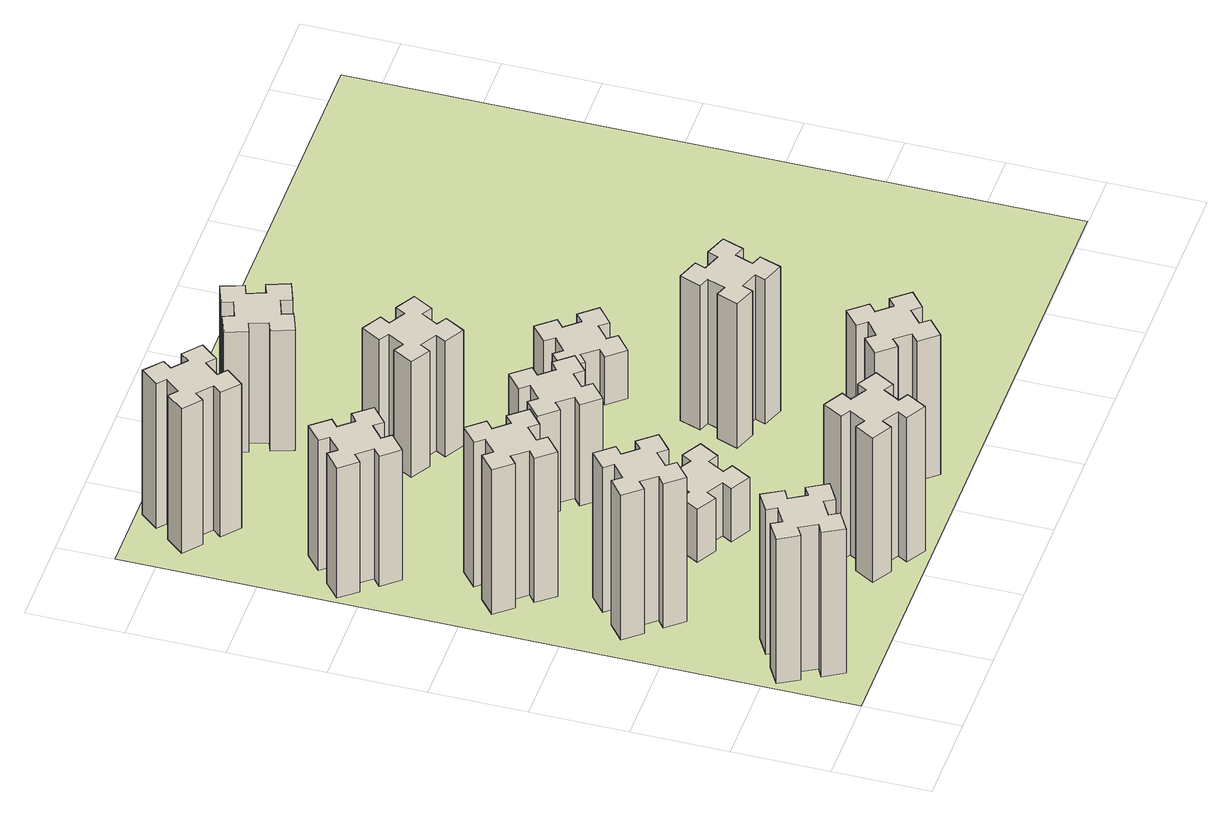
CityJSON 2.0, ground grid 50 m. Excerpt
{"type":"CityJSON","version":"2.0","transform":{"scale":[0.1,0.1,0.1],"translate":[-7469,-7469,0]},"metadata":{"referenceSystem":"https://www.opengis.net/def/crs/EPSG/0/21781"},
"CityObjects":{
"building1":{"type":"Building","attributes":{"class":"1000","function":"1000","usage":"1000","yearOfConstruction":2016,"roofType":"1000","measuredHeight":90,"storeysAboveGround":30,"storeysBelowGround":0},"geometry":[{"type":"Solid","lod":"1","boundaries":[[[[0,1,2,3,4,5,6,7,8,9,10,11,12,13,14,15,16,17,18,19]],[[17,16,20,21]],[[16,15,22,20]],[[15,14,23,22]],[[14,13,24,23]],[[13,12,25,24]],[[12,11,26,25]],[[11,10,27,26]],[[10,9,28,27]],[[9,8,29,28]],[[8,7,30,29]],[[7,6,31,30]],[[6,5,32,31]],[[5,4,33,32]],[[4,3,34,33]],[[3,2,35,34]],[[2,1,36,35]],[[1,0,37,36]],[[0,19,38,37]],[[19,18,39,38]],[[18,17,21,39]],[[24,25,26,27,28,29,30,31,32,33,34,35,36,37,38,39,21,20,22,23]]]]}]},
"building2":{"type":"Building","attributes":{"class":"1000","function":"1000","usage":"1000","yearOfConstruction":2016,"roofType":"1000","measuredHeight":90,"storeysAboveGround":30,"storeysBelowGround":0},"geometry":[{"type":"Solid","lod":"1","boundaries":[[[[40,41,42,43,44,45,46,47,48,49,50,51,52,53,54,55,56,57,58,59]],[[57,56,60,61]],[[56,55,62,60]],[[55,54,63,62]],[[54,53,64,63]],[[53,52,65,64]],[[52,51,66,65]],[[51,50,67,66]],[[50,49,68,67]],[[49,48,69,68]],[[48,47,70,69]],[[47,46,71,70]],[[46,45,72,71]],[[45,44,73,72]],[[44,43,74,73]],[[43,42,75,74]],[[42,41,76,75]],[[41,40,77,76]],[[40,59,78,77]],[[59,58,79,78]],[[58,57,61,79]],[[64,65,66,67,68,69,70,71,72,73,74,75,76,77,78,79,61,60,62,63]]]]}]},
"building3":{"type":"Building","attributes":{"class":"1000","function":"1000","usage":"1000","yearOfConstruction":2016,"roofType":"1000","measuredHeight":90,"storeysAboveGround":30,"storeysBelowGround":0},"geometry":[{"type":"Solid","lod":"1","boundaries":[[[[80,81,82,83,84,85,86,87,88,89,90,91,92,93,94,95,96,97,98,99]],[[97,96,100,101]],[[96,95,102,100]],[[95,94,103,102]],[[94,93,104,103]],[[93,92,105,104]],[[92,91,106,105]],[[91,90,107,106]],[[90,89,108,107]],[[89,88,109,108]],[[88,87,110,109]],[[87,86,111,110]],[[86,85,112,111]],[[85,84,113,112]],[[84,83,114,113]],[[83,82,115,114]],[[82,81,116,115]],[[81,80,117,116]],[[80,99,118,117]],[[99,98,119,118]],[[98,97,101,119]],[[104,105,106,107,108,109,110,111,112,113,114,115,116,117,118,119,101,100,102,103]]]]}]},
"building4":{"type":"Building","attributes":{"class":"1000","function":"1000","usage":"1000","yearOfConstruction":2016,"roofType":"1000","measuredHeight":81,"storeysAboveGround":30,"storeysBelowGround":0},"geometry":[{"type":"Solid","lod":"1","boundaries":[[[[120,121,122,123,124,125,126,127,128,129,130,131,132,133,134,135,136,137,138,139]],[[137,136,140,141]],[[136,135,142,140]],[[135,134,143,142]],[[134,133,144,143]],[[133,132,145,144]],[[132,131,146,145]],[[131,130,147,146]],[[130,129,148,147]],[[129,128,149,148]],[[128,127,150,149]],[[127,126,151,150]],[[126,125,152,151]],[[125,124,153,152]],[[124,123,154,153]],[[123,122,155,154]],[[122,121,156,155]],[[121,120,157,156]],[[120,139,158,157]],[[139,138,159,158]],[[138,137,141,159]],[[144,145,146,147,148,149,150,151,152,153,154,155,156,157,158,159,141,140,142,143]]]]}]},
"building5":{"type":"Building","attributes":{"class":"1000","function":"1000","usage":"1000","yearOfConstruction":2016,"roofType":"1000","measuredHeight":90,"storeysAboveGround":30,"storeysBelowGround":0},"geometry":[{"type":"Solid","lod":"1","boundaries":[[[[160,161,162,163,164,165,166,167,168,169,170,171,172,173,174,175,176,177,178,179]],[[177,176,180,181]],[[176,175,182,180]],[[175,174,183,182]],[[174,173,184,183]],[[173,172,185,184]],[[172,171,186,185]],[[171,170,187,186]],[[170,169,188,187]],[[169,168,189,188]],[[168,167,190,189]],[[167,166,191,190]],[[166,165,192,191]],[[165,164,193,192]],[[164,163,194,193]],[[163,162,195,194]],[[162,161,196,195]],[[161,160,197,196]],[[160,179,198,197]],[[179,178,199,198]],[[178,177,181,199]],[[184,185,186,187,188,189,190,191,192,193,194,195,196,197,198,199,181,180,182,183]]]]}]},
"building6":{"type":"Building","attributes":{"class":"1000","function":"1000","usage":"1000","yearOfConstruction":2016,"roofType":"1000","measuredHeight":33,"storeysAboveGround":30,"storeysBelowGround":0},"geometry":[{"type":"Solid","lod":"1","boundaries":[[[[200,201,202,203,204,205,206,207,208,209,210,211,212,213,214,215,216,217,218,219]],[[217,216,220,221]],[[216,215,222,220]],[[215,214,223,222]],[[214,213,224,223]],[[213,212,225,224]],[[212,211,226,225]],[[211,210,227,226]],[[210,209,228,227]],[[209,208,229,228]],[[208,207,230,229]],[[207,206,231,230]],[[206,205,232,231]],[[205,204,233,232]],[[204,203,234,233]],[[203,202,235,234]],[[202,201,236,235]],[[201,200,237,236]],[[200,219,238,237]],[[219,218,239,238]],[[218,217,221,239]],[[224,225,226,227,228,229,230,231,232,233,234,235,236,237,238,239,221,220,222,223]]]]}]},
"building7":{"type":"Building","attributes":{"class":"1000","function":"1000","usage":"1000","yearOfConstruction":2016,"roofType":"1000","measuredHeight":90,"storeysAboveGround":30,"storeysBelowGround":0},"geometry":[{"type":"Solid","lod":"1","boundaries":[[[[240,241,242,243,244,245,246,247,248,249,250,251,252,253,254,255,256,257,258,259]],[[257,256,260,261]],[[256,255,262,260]],[[255,254,263,262]],[[254,253,264,263]],[[253,252,265,264]],[[252,251,266,265]],[[251,250,267,266]],[[250,249,268,267]],[[249,248,269,268]],[[248,247,270,269]],[[247,246,271,270]],[[246,245,272,271]],[[245,244,273,272]],[[244,243,274,273]],[[243,242,275,274]],[[242,241,276,275]],[[241,240,277,276]],[[240,259,278,277]],[[259,258,279,278]],[[258,257,261,279]],[[264,265,266,267,268,269,270,271,272,273,274,275,276,277,278,279,261,260,262,263]]]]}]},
"building8":{"type":"Building","attributes":{"class":"1000","function":"1000","usage":"1000","yearOfConstruction":2016,"roofType":"1000","measuredHeight":63,"storeysAboveGround":30,"storeysBelowGround":0},"geometry":[{"type":"Solid","lod":"1","boundaries":[[[[280,281,282,283,284,285,286,287,288,289,290,291,292,293,294,295,296,297,298,299]],[[297,296,300,301]],[[296,295,302,300]],[[295,294,303,302]],[[294,293,304,303]],[[293,292,305,304]],[[292,291,306,305]],[[291,290,307,306]],[[290,289,308,307]],[[289,288,309,308]],[[288,287,310,309]],[[287,286,311,310]],[[286,285,312,311]],[[285,284,313,312]],[[284,283,314,313]],[[283,282,315,314]],[[282,281,316,315]],[[281,280,317,316]],[[280,299,318,317]],[[299,298,319,318]],[[298,297,301,319]],[[304,305,306,307,308,309,310,311,312,313,314,315,316,317,318,319,301,300,302,303]]]]}]},
"building9":{"type":"Building","attributes":{"class":"1000","function":"1000","usage":"1000","yearOfConstruction":2016,"roofType":"1000","measuredHeight":87,"storeysAboveGround":30,"storeysBelowGround":0},"geometry":[{"type":"Solid","lod":"1","boundaries":[[[[320,321,322,323,324,325,326,327,328,329,330,331,332,333,334,335,336,337,338,339]],[[337,336,340,341]],[[336,335,342,340]],[[335,334,343,342]],[[334,333,344,343]],[[333,332,345,344]],[[332,331,346,345]],[[331,330,347,346]],[[330,329,348,347]],[[329,328,349,348]],[[328,327,350,349]],[[327,326,351,350]],[[326,325,352,351]],[[325,324,353,352]],[[324,323,354,353]],[[323,322,355,354]],[[322,321,356,355]],[[321,320,357,356]],[[320,339,358,357]],[[339,338,359,358]],[[338,337,341,359]],[[344,345,346,347,348,349,350,351,352,353,354,355,356,357,358,359,341,340,342,343]]]]}]},
"building10":{"type":"Building","attributes":{"class":"1000","function":"1000","usage":"1000","yearOfConstruction":2016,"roofType":"1000","measuredHeight":72,"storeysAboveGround":30,"storeysBelowGround":0},"geometry":[{"type":"Solid","lod":"1","boundaries":[[[[360,361,362,363,364,365,366,367,368,369,370,371,372,373,374,375,376,377,378,379]],[[377,376,380,381]],[[376,375,382,380]],[[375,374,383,382]],[[374,373,384,383]],[[373,372,385,384]],[[372,371,386,385]],[[371,370,387,386]],[[370,369,388,387]],[[369,368,389,388]],[[368,367,390,389]],[[367,366,391,390]],[[366,365,392,391]],[[365,364,393,392]],[[364,363,394,393]],[[363,362,395,394]],[[362,361,396,395]],[[361,360,397,396]],[[360,379,398,397]],[[379,378,399,398]],[[378,377,381,399]],[[384,385,386,387,388,389,390,391,392,393,394,395,396,397,398,399,381,380,382,383]]]]}]},
"building11":{"type":"Building","attributes":{"class":"1000","function":"1000","usage":"1000","yearOfConstruction":2016,"roofType":"1000","measuredHeight":75,"storeysAboveGround":30,"storeysBelowGround":0},"geometry":[{"type":"Solid","lod":"1","boundaries":[[[[400,401,402,403,404,405,406,407,408,409,410,411,412,413,414,415,416,417,418,419]],[[417,416,420,421]],[[416,415,422,420]],[[415,414,423,422]],[[414,413,424,423]],[[413,412,425,424]],[[412,411,426,425]],[[411,410,427,426]],[[410,409,428,427]],[[409,408,429,428]],[[408,407,430,429]],[[407,406,431,430]],[[406,405,432,431]],[[405,404,433,432]],[[404,403,434,433]],[[403,402,435,434]],[[402,401,436,435]],[[401,400,437,436]],[[400,419,438,437]],[[419,418,439,438]],[[418,417,421,439]],[[424,425,426,427,428,429,430,431,432,433,434,435,436,437,438,439,421,420,422,423]]]]}]},
"building12":{"type":"Building","attributes":{"class":"1000","function":"1000","usage":"1000","yearOfConstruction":2016,"roofType":"1000","measuredHeight":90,"storeysAboveGround":30,"storeysBelowGround":0},"geometry":[{"type":"Solid","lod":"1","boundaries":[[[[440,441,442,443,444,445,446,447,448,449,450,451,452,453,454,455,456,457,458,459]],[[457,456,460,461]],[[456,455,462,460]],[[455,454,463,462]],[[454,453,464,463]],[[453,452,465,464]],[[452,451,466,465]],[[451,450,467,466]],[[450,449,468,467]],[[449,448,469,468]],[[448,447,470,469]],[[447,446,471,470]],[[446,445,472,471]],[[445,444,473,472]],[[444,443,474,473]],[[443,442,475,474]],[[442,441,476,475]],[[441,440,477,476]],[[440,459,478,477]],[[459,458,479,478]],[[458,457,461,479]],[[464,465,466,467,468,469,470,471,472,473,474,475,476,477,478,479,461,460,462,463]]]]}]},
"building13":{"type":"Building","attributes":{"class":"1000","function":"1000","usage":"1000","yearOfConstruction":2016,"roofType":"1000","measuredHeight":30,"storeysAboveGround":30,"storeysBelowGround":0},"geometry":[{"type":"Solid","lod":"1","boundaries":[[[[480,481,482,483,484,485,486,487,488,489,490,491,492,493,494,495,496,497,498,499]],[[497,496,500,501]],[[496,495,502,500]],[[495,494,503,502]],[[494,493,504,503]],[[493,492,505,504]],[[492,491,506,505]],[[491,490,507,506]],[[490,489,508,507]],[[489,488,509,508]],[[488,487,510,509]],[[487,486,511,510]],[[486,485,512,511]],[[485,484,513,512]],[[484,483,514,513]],[[483,482,515,514]],[[482,481,516,515]],[[481,480,517,516]],[[480,499,518,517]],[[499,498,519,518]],[[498,497,501,519]],[[504,505,506,507,508,509,510,511,512,513,514,515,516,517,518,519,501,500,502,503]]]]}]},
"landuse1":{"type":"LandUse","attributes":{"name":"plot1","function":"1010"},"geometry":[{"type":"MultiSurface","lod":"1","boundaries":[[[520,521,522,523]]]}]}
},
"vertices":[
[287,255,0],[374,305,0],[404,253,0],[508,313,0],[448,417,0],[396,387,0],[346,474,0],[398,504,0],[338,608,0],[234,548,0],[264,496,0],[177,446,0],[147,498,0],[43,438,0],[103,334,0],[155,364,0],[205,277,0],[153,247,0],[213,143,0],[317,203,0],[205,277,900],[153,247,900],[155,364,900],[103,334,900],[43,438,900],[147,498,900],[177,446,900],[264,496,900],[234,548,900],[338,608,900],[398,504,900],[346,474,900],[396,387,900],[448,417,900],[508,313,900],[404,253,900],[374,305,900],[287,255,900],[317,203,900],[213,143,900],
[492,1248,0],[427,1324,0],[473,1363,0],[396,1455,0],[304,1378,0],[343,1332,0],[266,1267,0],[228,1313,0],[136,1236,0],[213,1144,0],[259,1183,0],[323,1106,0],[277,1068,0],[354,976,0],[446,1053,0],[408,1099,0],[484,1163,0],[523,1117,0],[615,1194,0],[538,1286,0],[484,1163,900],[523,1117,900],[408,1099,900],[446,1053,900],[354,976,900],[277,1068,900],[323,1106,900],[259,1183,900],[213,1144,900],[136,1236,900],[228,1313,900],[266,1267,900],[343,1332,900],[304,1378,900],[396,1455,900],[473,1363,900],[427,1324,900],[492,1248,900],[538,1286,900],[615,1194,900],
[492,1888,0],[427,1964,0],[473,2003,0],[396,2095,0],[304,2018,0],[343,1972,0],[266,1907,0],[228,1953,0],[136,1876,0],[213,1784,0],[259,1823,0],[323,1746,0],[277,1708,0],[354,1616,0],[446,1693,0],[408,1739,0],[484,1803,0],[523,1757,0],[615,1834,0],[538,1926,0],[484,1803,900],[523,1757,900],[408,1739,900],[446,1693,900],[354,1616,900],[277,1708,900],[323,1746,900],[259,1823,900],[213,1784,900],[136,1876,900],[228,1953,900],[266,1907,900],[343,1972,900],[304,2018,900],[396,2095,900],[473,2003,900],[427,1964,900],[492,1888,900],[538,1926,900],[615,1834,900],
[243,2712,0],[166,2647,0],[128,2693,0],[36,2616,0],[113,2524,0],[159,2563,0],[223,2486,0],[177,2448,0],[254,2356,0],[346,2433,0],[308,2479,0],[384,2543,0],[423,2497,0],[515,2574,0],[438,2666,0],[392,2628,0],[327,2704,0],[373,2743,0],[296,2835,0],[204,2758,0],[327,2704,810],[373,2743,810],[392,2628,810],[438,2666,810],[515,2574,810],[423,2497,810],[384,2543,810],[308,2479,810],[346,2433,810],[254,2356,810],[177,2448,810],[223,2486,810],[159,2563,810],[113,2524,810],[36,2616,810],[128,2693,810],[166,2647,810],[243,2712,810],[204,2758,810],[296,2835,810],
[1214,346,0],[1127,396,0],[1157,448,0],[1053,508,0],[993,404,0],[1045,374,0],[995,287,0],[943,317,0],[883,213,0],[987,153,0],[1017,205,0],[1104,155,0],[1074,103,0],[1178,43,0],[1238,147,0],[1186,177,0],[1236,264,0],[1288,234,0],[1348,338,0],[1244,398,0],[1236,264,900],[1288,234,900],[1186,177,900],[1238,147,900],[1178,43,900],[1074,103,900],[1104,155,900],[1017,205,900],[987,153,900],[883,213,900],[943,317,900],[995,287,900],[1045,374,900],[993,404,900],[1053,508,900],[1157,448,900],[1127,396,900],[1214,346,900],[1244,398,900],[1348,338,900],
[1086,1017,0],[1136,1104,0],[1188,1074,0],[1248,1178,0],[1144,1238,0],[1114,1186,0],[1027,1236,0],[1057,1288,0],[953,1348,0],[893,1244,0],[945,1214,0],[895,1127,0],[843,1157,0],[783,1053,0],[887,993,0],[917,1045,0],[1004,995,0],[974,943,0],[1078,883,0],[1138,987,0],[1004,995,330],[974,943,330],[917,1045,330],[887,993,330],[783,1053,330],[843,1157,330],[895,1127,330],[945,1214,330],[893,1244,330],[953,1348,330],[1057,1288,330],[1027,1236,330],[1114,1186,330],[1144,1238,330],[1248,1178,330],[1188,1074,330],[1136,1104,330],[1086,1017,330],[1138,987,330],[1078,883,330],
[484,3487,0],[408,3552,0],[446,3598,0],[354,3675,0],[277,3583,0],[323,3544,0],[259,3468,0],[213,3506,0],[136,3414,0],[228,3337,0],[266,3383,0],[343,3319,0],[304,3273,0],[396,3196,0],[473,3288,0],[427,3326,0],[492,3403,0],[538,3364,0],[615,3456,0],[523,3533,0],[492,3403,900],[538,3364,900],[427,3326,900],[473,3288,900],[396,3196,900],[304,3273,900],[343,3319,900],[266,3383,900],[228,3337,900],[136,3414,900],[213,3506,900],[259,3468,900],[323,3544,900],[277,3583,900],[354,3675,900],[446,3598,900],[408,3552,900],[484,3487,900],[523,3533,900],[615,3456,900],
[1083,1972,0],[1006,1907,0],[968,1953,0],[876,1876,0],[953,1784,0],[999,1823,0],[1063,1746,0],[1017,1708,0],[1094,1616,0],[1186,1693,0],[1148,1739,0],[1224,1803,0],[1263,1757,0],[1355,1834,0],[1278,1926,0],[1232,1888,0],[1167,1964,0],[1213,2003,0],[1136,2095,0],[1044,2018,0],[1167,1964,630],[1213,2003,630],[1232,1888,630],[1278,1926,630],[1355,1834,630],[1263,1757,630],[1224,1803,630],[1148,1739,630],[1186,1693,630],[1094,1616,630],[1017,1708,630],[1063,1746,630],[999,1823,630],[953,1784,630],[876,1876,630],[968,1953,630],[1006,1907,630],[1083,1972,630],[1044,2018,630],[1136,2095,630],
[1639,343,0],[1703,266,0],[1657,228,0],[1734,136,0],[1826,213,0],[1788,259,0],[1864,323,0],[1903,277,0],[1995,354,0],[1918,446,0],[1872,408,0],[1807,484,0],[1853,523,0],[1776,615,0],[1684,538,0],[1723,492,0],[1646,427,0],[1608,473,0],[1516,396,0],[1593,304,0],[1646,427,870],[1608,473,870],[1723,492,870],[1684,538,870],[1776,615,870],[1853,523,870],[1807,484,870],[1872,408,870],[1918,446,870],[1995,354,870],[1903,277,870],[1864,323,870],[1788,259,870],[1826,213,870],[1734,136,870],[1657,228,870],[1703,266,870],[1639,343,870],[1593,304,870],[1516,396,870],
[1314,2666,0],[1227,2716,0],[1257,2768,0],[1153,2828,0],[1093,2724,0],[1145,2694,0],[1095,2607,0],[1043,2637,0],[983,2533,0],[1087,2473,0],[1117,2525,0],[1204,2475,0],[1174,2423,0],[1278,2363,0],[1338,2467,0],[1286,2497,0],[1336,2584,0],[1388,2554,0],[1448,2658,0],[1344,2718,0],[1336,2584,720],[1388,2554,720],[1286,2497,720],[1338,2467,720],[1278,2363,720],[1174,2423,720],[1204,2475,720],[1117,2525,720],[1087,2473,720],[983,2533,720],[1043,2637,720],[1095,2607,720],[1145,2694,720],[1093,2724,720],[1153,2828,720],[1257,2768,720],[1227,2716,720],[1314,2666,720],[1344,2718,720],[1448,2658,720],
[1125,3456,0],[1031,3422,0],[1010,3478,0],[897,3437,0],[939,3324,0],[995,3345,0],[1029,3251,0],[973,3230,0],[1014,3117,0],[1127,3159,0],[1106,3215,0],[1200,3249,0],[1220,3193,0],[1333,3234,0],[1292,3347,0],[1236,3326,0],[1202,3420,0],[1258,3440,0],[1217,3553,0],[1104,3512,0],[1202,3420,750],[1258,3440,750],[1236,3326,750],[1292,3347,750],[1333,3234,750],[1220,3193,750],[1200,3249,750],[1106,3215,750],[1127,3159,750],[1014,3117,750],[973,3230,750],[1029,3251,750],[995,3345,750],[939,3324,750],[897,3437,750],[1010,3478,750],[1031,3422,750],[1125,3456,750],[1104,3512,750],[1217,3553,750],
[1769,1300,0],[1735,1206,0],[1679,1227,0],[1637,1114,0],[1750,1073,0],[1771,1129,0],[1865,1095,0],[1844,1039,0],[1957,997,0],[1998,1110,0],[1942,1131,0],[1976,1225,0],[2032,1204,0],[2073,1317,0],[1960,1358,0],[1940,1302,0],[1846,1336,0],[1867,1392,0],[1754,1433,0],[1713,1320,0],[1846,1336,900],[1867,1392,900],[1940,1302,900],[1960,1358,900],[2073,1317,900],[2032,1204,900],[1976,1225,900],[1942,1131,900],[1998,1110,900],[1957,997,900],[1844,1039,900],[1865,1095,900],[1771,1129,900],[1750,1073,900],[1637,1114,900],[1679,1227,900],[1735,1206,900],[1769,1300,900],[1713,1320,900],[1754,1433,900],
[1972,1988,0],[1907,2064,0],[1953,2103,0],[1876,2195,0],[1784,2118,0],[1823,2072,0],[1746,2007,0],[1708,2053,0],[1616,1976,0],[1693,1884,0],[1739,1923,0],[1803,1846,0],[1757,1808,0],[1834,1716,0],[1926,1793,0],[1888,1839,0],[1964,1903,0],[2003,1857,0],[2095,1934,0],[2018,2026,0],[1964,1903,300],[2003,1857,300],[1888,1839,300],[1926,1793,300],[1834,1716,300],[1757,1808,300],[1803,1846,300],[1739,1923,300],[1693,1884,300],[1616,1976,300],[1708,2053,300],[1746,2007,300],[1823,2072,300],[1784,2118,300],[1876,2195,300],[1953,2103,300],[1907,2064,300],[1972,1988,300],[2018,2026,300],[2095,1934,300],
[5,3705,0],[3705,3705,0],[3705,5,0],[5,5,0]
]}
